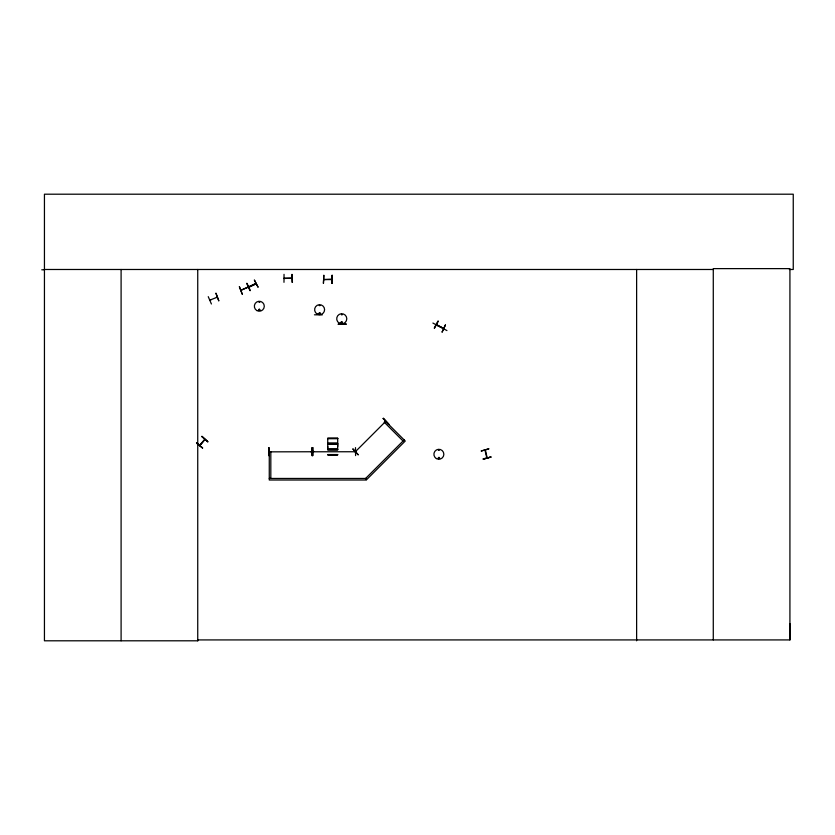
<?xml version="1.0" encoding="UTF-8"?>
<svg xmlns="http://www.w3.org/2000/svg" width="835" height="835" viewBox="0 0 835 835"><rect width="100%" height="100%" fill="white"/><g stroke="black" fill="none" stroke-linecap="round" stroke-linejoin="round"><path stroke-width="1.25" d="M327.738 448.98L327.738 444.095L337.695 444.095L337.684 448.98L327.738 448.98L327.748 446.537M337.684 446.537L337.684 444.095M789.346 269.486L793.25 269.486L793.25 194.2L44.443 194.2L44.443 640.8L197.853 640.8L197.749 639.923L789.92 639.923L790.035 623.776M256.084 283.827L248.778 287.156L255.927 283.493M209.804 300.193L210.702 300.162M259.716 302.103L258.902 301.988L259.664 302.301M258.798 309.837C259.977 311.664 259.664 308.595 258.986 309.639M319.993 305.62L319.189 305.412L320.045 305.526M319.085 313.25C320.264 315.087 319.951 312.019 319.273 313.052M320.327 313.396C317.811 315.766 320.087 310.432 320.149 313.939M341.004 322.289C342.34 325.065 342.757 320.379 341.129 322.133M438.448 450.013L439.179 450.43L438.594 449.846M438.354 457.862C439.638 459.949 439.095 455.941 438.458 458.238M439.565 458.185L439.492 457.643M485.01 450.326L486.847 457.924M487.149 457.83L485.438 450.222M240.981 290.236L248.089 286.989M209.94 300.089L217.142 297.27M385.937 421.633L385.321 422.155M439.544 458.384C438.97 455.357 437.363 459.782 439.387 458.509M432.895 323.041L446.934 330.566M434.492 328.238L438.323 321.235M434.231 328.103L437.957 321.047M443.573 328.374L436.287 325.024M269.162 451.474L270.049 451.745M311.893 451.756L311.006 451.756L311.883 451.474M312.77 451.474L313.657 451.464L312.801 451.787M284.036 278.201L292.02 278.201L284.119 278.473M355.533 451.547L385.686 421.393L385.175 421.779M341.442 314.315L341.974 314.993L341.557 314.273M269.945 451.777L269.183 451.798M312.937 451.787L355.418 451.745C353.121 451.338 357.484 452.038 355.981 450.973M196.528 442.811L202.581 448.019L196.549 442.78M201.987 436.35L207.8 441.84L201.966 436.381M199.544 445.201L204.805 439.419M199.753 445.525L204.94 439.387L199.826 445.577M202.644 447.936L197.164 443.823M355.501 451.474L356.054 450.973M358.163 454.762L352.787 448.833L358.184 454.731M404.15 439.92L365.406 478.664L366.502 479.77L405.246 441.026L385.342 421.111L384.246 422.207L403.055 441.026M342.026 322.957C342.861 320.828 339.939 323.249 342.089 322.832M248.673 286.697L255.854 283.535M255.907 283.858L248.861 287.125M216.432 297.229L217.11 296.978M248.308 287.198L241.054 290.204M246.972 283.305L250.354 290.538M258.036 287.073L254.351 279.986L257.994 287.094M208.249 296.665L211.412 303.992M436.632 324.669L443.5 328.332M481.284 450.952L488.976 448.781L481.294 451.015M483.1 458.843L490.896 457.1M312.937 451.432L313.584 451.745L312.854 451.745M331.652 279.568L323.813 279.589M259.32 309.2C256.742 311.204 262.106 310.39 259.132 309.274M269.131 447.623L269.079 455.607M312.749 447.623L311.862 447.623L311.914 455.607L312.801 455.597L312.728 447.623L312.687 455.597M355.48 447.623L355.585 455.597M311.079 451.484L311.799 451.474L311.09 451.756M41.75 269.799L44.443 269.788M44.443 269.486L713.278 269.486M284.036 274.35L283.983 282.324M331.714 279.172L323.855 279.527M346.222 324.105L338.279 324.199M338.196 324.199L346.139 324.105M327.727 438.198L337.695 438.198M327.748 438.688L337.684 438.688M327.664 443.448L337.757 443.448M327.664 443.75L337.757 443.75M327.664 449.324L337.757 449.324M327.664 449.627L337.757 449.627M327.738 449.961L337.695 449.961M269.267 478.455L366.054 478.455L366.054 480.01L269.267 480.01L269.267 451.85L311.81 451.756M269.329 451.798L270.822 451.85L270.822 478.455M327.748 454.553L337.684 454.553M327.727 454.678L337.601 454.731M327.727 454.887L337.695 454.887M201.778 436.601L207.873 441.757M383.077 418.544L388.766 424.149M246.722 283.42L249.999 290.695M312.342 447.623L312.353 455.607M268.724 447.633L268.776 455.607M789.92 639.923L789.92 268.62L713.278 268.62L713.278 639.923M636.625 269.486L636.625 640.8M331.871 275.352L331.933 283.336M322.289 314.889L314.43 314.795M292.427 282.324L292.02 274.35L292.073 282.324M197.738 269.486L197.738 640.8M121.096 269.486L121.096 640.8M445.42 325.003L442.028 332.236L445.368 324.972M383.317 418.304L388.682 424.232L383.317 418.304M239.394 286.729L242.265 294.181L239.394 286.729M215.962 293.273L218.77 300.767L215.962 293.273M490.876 457.006L483.194 459.219L490.865 456.995M323.834 275.352L323.427 283.336L323.834 275.352M332.257 275.352L331.839 283.336L332.257 275.352M337.695 438.375L327.727 438.396L327.748 443.103L337.695 443.103L337.695 438.396M436.381 458.582A4.979 4.979 0 0 0 443.855 454.271A4.979 4.979 0 0 0 436.381 449.961A4.979 4.979 0 0 0 436.381 458.582M339.229 323.135A5.052 5.052 0 0 0 346.796 318.761A5.052 5.052 0 0 0 339.229 314.388A5.052 5.052 0 0 0 339.229 323.135M317.112 313.981A4.989 4.989 0 0 0 324.596 309.66A4.989 4.989 0 0 0 317.112 305.349A4.989 4.989 0 0 0 317.112 313.981M256.836 310.557A4.979 4.979 0 0 0 264.298 306.247A4.979 4.979 0 0 0 256.836 301.936A4.979 4.979 0 0 0 256.836 310.557"/></g></svg>
